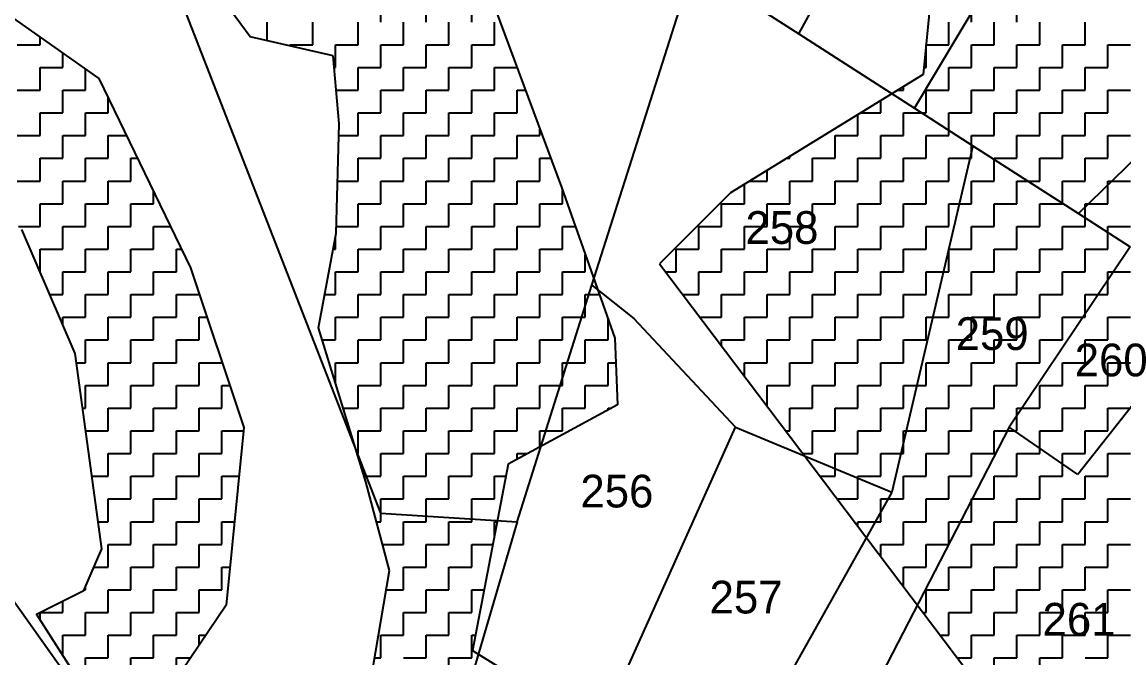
# Model space of a CAD drawing. Header units: metres. Extents: x 291362 to 296970, y 2012513 to 2016467.
# Drawn here: x 292072.6 to 292382.1, y 2014024 to 2014202.7 of the extents above; entities that cross this region are included whole.
import ezdxf
from ezdxf.enums import TextEntityAlignment as Align

# ---------------------------------------------------------------- set-up
doc = ezdxf.new("R2010")
doc.units = ezdxf.units.M
for name, color, linetype in [('POLY_HATCH', 12, 'Continuous'), ('POLY_PARCEL', 6, 'Continuous'), ('TEXT_PARCEL', 7, 'Continuous'), ('V_BOUND_LINE', 7, 'Continuous')]:
    doc.layers.add(name, color=color, linetype=linetype)
doc.styles.add('TEXT_MAP', font='')
doc.styles.get('TEXT_MAP').set_extended_font_data('Kruti Dev 050')

msp = doc.modelspace()

# ---------------------------------------------------------------- linework, layer by layer
at = {"layer": 'POLY_HATCH'}
for p, q in [((292136.59, 2014198.5), (292107.47, 2014238.41)), ((292199.1, 2014223.57), (292224.06, 2014156.22)), ((292328.17, 2014213.7), (292325.67, 2014187.93)), ((292063.31, 2014208.42), (292094.09, 2014186.8)), ((292159.98, 2014193.18), (292136.59, 2014198.5)), ((292161.64, 2014174.06), (292159.98, 2014193.18)), ((292094.09, 2014186.8), (292119.89, 2014133.59)), ((292325.67, 2014187.93), (292271.59, 2014154.67)), ((292160.81, 2014143.29), (292161.64, 2014174.06)), ((292224.06, 2014156.22), (292239.04, 2014113.81)), ((292271.59, 2014154.67), (292251.63, 2014134.71)), ((292087.44, 2014109.47), (292072.46, 2014144.4)), ((292155.82, 2014116.68), (292160.81, 2014143.29)), ((292119.89, 2014133.59), (292134.86, 2014088.69)), ((292251.63, 2014134.71), (292345.64, 2014010.36)), ((292169.13, 2014073.45), (292155.82, 2014116.68)), ((292239.04, 2014113.81), (292239.85, 2014095.06)), ((292094.93, 2014054.59), (292087.44, 2014109.47)), ((292239.85, 2014095.06), (292209.07, 2014078.43)), ((292134.86, 2014088.69), (292129.87, 2014038.8)), ((292209.07, 2014078.43), (292199.08, 2014026.05)), ((292175.79, 2014048.5), (292169.13, 2014073.45)), ((292089.93, 2014042.95), (292094.93, 2014054.59)), ((292168.3, 2014004.43), (292175.79, 2014048.5)), ((292076.62, 2014036.3), (292089.93, 2014042.95)), ((292129.87, 2014038.8), (292105.74, 2014003.04)), ((292089.93, 2014015.51), (292076.62, 2014036.3)), ((292199.08, 2014026.05), (292240.68, 2014000.27))]:
    msp.add_line(p, q, dxfattribs=at)
at = {"layer": 'POLY_HATCH', "linetype": 'Continuous'}
for p, q in [((292173.33, 2014202.65), (292173.33, 2014209.03)), ((292186.1, 2014202.65), (292186.1, 2014209.03)), ((292198.86, 2014202.65), (292198.86, 2014209.03)), ((292339.26, 2014202.65), (292339.26, 2014209.03)), ((292352.03, 2014202.65), (292352.03, 2014209.03)), ((292141.42, 2014197.4), (292141.42, 2014202.65)), ((292154.19, 2014196.27), (292154.19, 2014202.65)), ((292166.95, 2014196.27), (292166.95, 2014202.65)), ((292179.72, 2014196.27), (292179.72, 2014202.65)), ((292192.48, 2014196.27), (292192.48, 2014202.65)), ((292205.24, 2014196.27), (292205.24, 2014202.65)), ((292332.88, 2014196.27), (292332.88, 2014202.65)), ((292345.65, 2014196.27), (292345.65, 2014202.65)), ((292358.41, 2014196.27), (292358.41, 2014202.65)), ((292371.17, 2014196.27), (292371.17, 2014202.65)), ((292071.22, 2014196.27), (292077.61, 2014196.27)), ((292077.61, 2014196.27), (292077.61, 2014198.38)), ((292147.81, 2014196.27), (292154.19, 2014196.27)), ((292147.81, 2014195.95), (292147.81, 2014196.27)), ((292160.57, 2014196.27), (292166.95, 2014196.27)), ((292160.57, 2014189.89), (292160.57, 2014196.27)), ((292173.33, 2014196.27), (292179.72, 2014196.27)), ((292173.33, 2014189.89), (292173.33, 2014196.27)), ((292186.1, 2014196.27), (292192.48, 2014196.27)), ((292186.1, 2014189.89), (292186.1, 2014196.27)), ((292198.86, 2014196.27), (292205.24, 2014196.27)), ((292198.86, 2014189.89), (292198.86, 2014196.27)), ((292326.5, 2014196.27), (292332.88, 2014196.27)), ((292326.5, 2014189.89), (292326.5, 2014196.27)), ((292339.26, 2014196.27), (292345.65, 2014196.27)), ((292339.26, 2014189.89), (292339.26, 2014196.27)), ((292352.03, 2014196.27), (292358.41, 2014196.27)), ((292352.03, 2014189.89), (292352.03, 2014196.27)), ((292364.79, 2014196.27), (292371.17, 2014196.27)), ((292364.79, 2014189.89), (292364.79, 2014196.27)), ((292377.56, 2014196.27), (292383.94, 2014196.27)), ((292377.56, 2014189.89), (292377.56, 2014196.27)), ((292083.99, 2014189.89), (292083.99, 2014193.9)), ((292077.61, 2014189.89), (292083.99, 2014189.89)), ((292077.61, 2014183.51), (292077.61, 2014189.89)), ((292090.37, 2014183.51), (292090.37, 2014189.42)), ((292160.27, 2014189.89), (292160.57, 2014189.89)), ((292166.95, 2014189.89), (292173.33, 2014189.89)), ((292166.95, 2014183.51), (292166.95, 2014189.89)), ((292179.72, 2014189.89), (292186.1, 2014189.89)), ((292179.72, 2014183.51), (292179.72, 2014189.89)), ((292192.48, 2014189.89), (292198.86, 2014189.89)), ((292192.48, 2014183.51), (292192.48, 2014189.89)), ((292205.24, 2014189.89), (292211.59, 2014189.89)), ((292205.24, 2014183.51), (292205.24, 2014189.89)), ((292325.86, 2014189.89), (292326.5, 2014189.89)), ((292332.88, 2014189.89), (292339.26, 2014189.89)), ((292332.88, 2014183.51), (292332.88, 2014189.89)), ((292345.65, 2014189.89), (292352.03, 2014189.89)), ((292345.65, 2014183.51), (292345.65, 2014189.89)), ((292358.41, 2014189.89), (292364.79, 2014189.89)), ((292358.41, 2014183.51), (292358.41, 2014189.89)), ((292371.17, 2014189.89), (292377.56, 2014189.89)), ((292371.17, 2014183.51), (292371.17, 2014189.89)), ((292071.22, 2014183.51), (292077.61, 2014183.51)), ((292083.99, 2014183.51), (292090.37, 2014183.51)), ((292083.99, 2014177.12), (292083.99, 2014183.51)), ((292160.82, 2014183.51), (292166.95, 2014183.51)), ((292173.33, 2014183.51), (292179.72, 2014183.51)), ((292173.33, 2014177.12), (292173.33, 2014183.51)), ((292186.1, 2014183.51), (292192.48, 2014183.51)), ((292186.1, 2014177.12), (292186.1, 2014183.51)), ((292198.86, 2014183.51), (292205.24, 2014183.51)), ((292198.86, 2014177.12), (292198.86, 2014183.51)), ((292211.63, 2014183.51), (292213.95, 2014183.51)), ((292211.63, 2014177.12), (292211.63, 2014183.51)), ((292318.49, 2014183.51), (292320.12, 2014183.51)), ((292320.12, 2014183.51), (292320.12, 2014184.51)), ((292326.5, 2014183.51), (292332.88, 2014183.51)), ((292326.5, 2014177.12), (292326.5, 2014183.51)), ((292339.26, 2014183.51), (292345.65, 2014183.51)), ((292339.26, 2014177.12), (292339.26, 2014183.51)), ((292352.03, 2014183.51), (292358.41, 2014183.51)), ((292352.03, 2014177.12), (292352.03, 2014183.51)), ((292364.79, 2014183.51), (292371.17, 2014183.51)), ((292364.79, 2014177.12), (292364.79, 2014183.51)), ((292377.56, 2014183.51), (292383.94, 2014183.51)), ((292377.56, 2014177.12), (292377.56, 2014183.51)), ((292096.75, 2014177.12), (292096.75, 2014181.32)), ((292313.74, 2014177.12), (292313.74, 2014180.59)), ((292077.61, 2014177.12), (292083.99, 2014177.12)), ((292077.61, 2014170.74), (292077.61, 2014177.12)), ((292090.37, 2014177.12), (292096.75, 2014177.12)), ((292090.37, 2014170.74), (292090.37, 2014177.12)), ((292166.95, 2014177.12), (292173.33, 2014177.12)), ((292166.95, 2014170.74), (292166.95, 2014177.12)), ((292179.72, 2014177.12), (292186.1, 2014177.12)), ((292179.72, 2014170.74), (292179.72, 2014177.12)), ((292192.48, 2014177.12), (292198.86, 2014177.12)), ((292192.48, 2014170.74), (292192.48, 2014177.12)), ((292205.24, 2014177.12), (292211.63, 2014177.12)), ((292205.24, 2014170.74), (292205.24, 2014177.12)), ((292308.11, 2014177.12), (292313.74, 2014177.12)), ((292320.12, 2014177.12), (292326.5, 2014177.12)), ((292320.12, 2014170.74), (292320.12, 2014177.12)), ((292332.88, 2014177.12), (292339.26, 2014177.12)), ((292332.88, 2014170.74), (292332.88, 2014177.12)), ((292345.65, 2014177.12), (292352.03, 2014177.12)), ((292345.65, 2014170.74), (292345.65, 2014177.12)), ((292358.41, 2014177.12), (292364.79, 2014177.12)), ((292358.41, 2014170.74), (292358.41, 2014177.12)), ((292371.17, 2014177.12), (292377.56, 2014177.12)), ((292371.17, 2014170.74), (292371.17, 2014177.12)), ((292307.35, 2014170.74), (292307.35, 2014176.66)), ((292071.22, 2014170.74), (292077.61, 2014170.74)), ((292083.99, 2014170.74), (292090.37, 2014170.74)), ((292083.99, 2014164.36), (292083.99, 2014170.74)), ((292096.75, 2014170.74), (292101.88, 2014170.74)), ((292096.75, 2014164.36), (292096.75, 2014170.74)), ((292161.55, 2014170.74), (292166.95, 2014170.74)), ((292173.33, 2014170.74), (292179.72, 2014170.74)), ((292173.33, 2014164.36), (292173.33, 2014170.74)), ((292186.1, 2014170.74), (292192.48, 2014170.74)), ((292186.1, 2014164.36), (292186.1, 2014170.74)), ((292198.86, 2014170.74), (292205.24, 2014170.74)), ((292198.86, 2014164.36), (292198.86, 2014170.74)), ((292211.63, 2014170.74), (292218.01, 2014170.74)), ((292211.63, 2014164.36), (292211.63, 2014170.74)), ((292218.01, 2014170.74), (292218.01, 2014172.56)), ((292300.97, 2014170.74), (292307.35, 2014170.74)), ((292300.97, 2014164.36), (292300.97, 2014170.74)), ((292313.74, 2014170.74), (292320.12, 2014170.74)), ((292313.74, 2014164.36), (292313.74, 2014170.74)), ((292326.5, 2014170.74), (292332.88, 2014170.74)), ((292326.5, 2014164.36), (292326.5, 2014170.74)), ((292339.26, 2014170.74), (292345.65, 2014170.74)), ((292339.26, 2014164.36), (292339.26, 2014170.74)), ((292352.03, 2014170.74), (292358.41, 2014170.74)), ((292352.03, 2014164.36), (292352.03, 2014170.74)), ((292364.79, 2014170.74), (292371.17, 2014170.74)), ((292364.79, 2014164.36), (292364.79, 2014170.74)), ((292377.56, 2014170.74), (292383.94, 2014170.74)), ((292377.56, 2014164.36), (292377.56, 2014170.74)), ((292288.21, 2014164.36), (292288.21, 2014164.89)), ((292077.61, 2014164.36), (292083.99, 2014164.36)), ((292077.61, 2014157.98), (292077.61, 2014164.36)), ((292090.37, 2014164.36), (292096.75, 2014164.36)), ((292090.37, 2014157.98), (292090.37, 2014164.36)), ((292103.13, 2014164.36), (292104.97, 2014164.36)), ((292103.13, 2014157.98), (292103.13, 2014164.36)), ((292166.95, 2014164.36), (292173.33, 2014164.36)), ((292166.95, 2014157.98), (292166.95, 2014164.36)), ((292179.72, 2014164.36), (292186.1, 2014164.36)), ((292179.72, 2014157.98), (292179.72, 2014164.36)), ((292192.48, 2014164.36), (292198.86, 2014164.36)), ((292192.48, 2014157.98), (292192.48, 2014164.36)), ((292205.24, 2014164.36), (292211.63, 2014164.36)), ((292205.24, 2014157.98), (292205.24, 2014164.36)), ((292218.01, 2014164.36), (292221.05, 2014164.36)), ((292218.01, 2014157.98), (292218.01, 2014164.36)), ((292287.36, 2014164.36), (292288.21, 2014164.36)), ((292294.59, 2014164.36), (292300.97, 2014164.36)), ((292294.59, 2014157.98), (292294.59, 2014164.36)), ((292307.35, 2014164.36), (292313.74, 2014164.36)), ((292307.35, 2014157.98), (292307.35, 2014164.36)), ((292320.12, 2014164.36), (292326.5, 2014164.36)), ((292320.12, 2014157.98), (292320.12, 2014164.36)), ((292332.88, 2014164.36), (292339.26, 2014164.36)), ((292332.88, 2014157.98), (292332.88, 2014164.36)), ((292345.65, 2014164.36), (292352.03, 2014164.36)), ((292345.65, 2014157.98), (292345.65, 2014164.36)), ((292358.41, 2014164.36), (292364.79, 2014164.36)), ((292358.41, 2014157.98), (292358.41, 2014164.36)), ((292371.17, 2014164.36), (292377.56, 2014164.36)), ((292371.17, 2014157.98), (292371.17, 2014164.36)), ((292281.83, 2014157.98), (292281.83, 2014160.96)), ((292071.22, 2014157.98), (292077.61, 2014157.98)), ((292083.99, 2014157.98), (292090.37, 2014157.98)), ((292083.99, 2014151.6), (292083.99, 2014157.98)), ((292096.75, 2014157.98), (292103.13, 2014157.98)), ((292096.75, 2014151.6), (292096.75, 2014157.98)), ((292161.21, 2014157.98), (292166.95, 2014157.98)), ((292173.33, 2014157.98), (292179.72, 2014157.98)), ((292173.33, 2014151.6), (292173.33, 2014157.98)), ((292186.1, 2014157.98), (292192.48, 2014157.98)), ((292186.1, 2014151.6), (292186.1, 2014157.98)), ((292198.86, 2014157.98), (292205.24, 2014157.98)), ((292198.86, 2014151.6), (292198.86, 2014157.98)), ((292211.63, 2014157.98), (292218.01, 2014157.98)), ((292211.63, 2014151.6), (292211.63, 2014157.98)), ((292224.39, 2014151.6), (292224.39, 2014155.3)), ((292275.45, 2014151.6), (292275.45, 2014157.04)), ((292276.98, 2014157.98), (292281.83, 2014157.98)), ((292288.21, 2014157.98), (292294.59, 2014157.98)), ((292288.21, 2014151.6), (292288.21, 2014157.98)), ((292300.97, 2014157.98), (292307.35, 2014157.98)), ((292300.97, 2014151.6), (292300.97, 2014157.98)), ((292313.74, 2014157.98), (292320.12, 2014157.98)), ((292313.74, 2014151.6), (292313.74, 2014157.98)), ((292326.5, 2014157.98), (292332.88, 2014157.98)), ((292326.5, 2014151.6), (292326.5, 2014157.98)), ((292339.26, 2014157.98), (292345.65, 2014157.98)), ((292339.26, 2014151.6), (292339.26, 2014157.98)), ((292352.03, 2014157.98), (292358.41, 2014157.98)), ((292352.03, 2014151.6), (292352.03, 2014157.98)), ((292364.79, 2014157.98), (292371.17, 2014157.98)), ((292364.79, 2014151.6), (292364.79, 2014157.98)), ((292377.56, 2014157.98), (292383.94, 2014157.98)), ((292377.56, 2014151.6), (292377.56, 2014157.98)), ((292109.52, 2014151.6), (292109.52, 2014154.99)), ((292077.61, 2014151.6), (292083.99, 2014151.6)), ((292077.61, 2014145.21), (292077.61, 2014151.6)), ((292090.37, 2014151.6), (292096.75, 2014151.6)), ((292090.37, 2014145.21), (292090.37, 2014151.6)), ((292103.13, 2014151.6), (292109.52, 2014151.6)), ((292103.13, 2014145.21), (292103.13, 2014151.6)), ((292166.95, 2014151.6), (292173.33, 2014151.6)), ((292166.95, 2014145.21), (292166.95, 2014151.6)), ((292179.72, 2014151.6), (292186.1, 2014151.6)), ((292179.72, 2014145.21), (292179.72, 2014151.6)), ((292192.48, 2014151.6), (292198.86, 2014151.6)), ((292192.48, 2014145.21), (292192.48, 2014151.6)), ((292205.24, 2014151.6), (292211.63, 2014151.6)), ((292205.24, 2014145.21), (292205.24, 2014151.6)), ((292218.01, 2014151.6), (292224.39, 2014151.6)), ((292218.01, 2014145.21), (292218.01, 2014151.6)), ((292269.06, 2014151.6), (292275.45, 2014151.6)), ((292269.06, 2014145.21), (292269.06, 2014151.6)), ((292281.83, 2014151.6), (292288.21, 2014151.6)), ((292281.83, 2014145.21), (292281.83, 2014151.6)), ((292294.59, 2014151.6), (292300.97, 2014151.6)), ((292294.59, 2014145.21), (292294.59, 2014151.6)), ((292307.35, 2014151.6), (292313.74, 2014151.6)), ((292307.35, 2014145.21), (292307.35, 2014151.6)), ((292320.12, 2014151.6), (292326.5, 2014151.6)), ((292320.12, 2014145.21), (292320.12, 2014151.6)), ((292332.88, 2014151.6), (292339.26, 2014151.6)), ((292332.88, 2014145.21), (292332.88, 2014151.6)), ((292345.65, 2014151.6), (292352.03, 2014151.6)), ((292345.65, 2014145.21), (292345.65, 2014151.6)), ((292358.41, 2014151.6), (292364.79, 2014151.6)), ((292358.41, 2014145.21), (292358.41, 2014151.6)), ((292371.17, 2014151.6), (292377.56, 2014151.6)), ((292371.17, 2014145.21), (292371.17, 2014151.6)), ((292071.57, 2014145.21), (292077.61, 2014145.21)), ((292083.99, 2014145.21), (292090.37, 2014145.21)), ((292083.99, 2014138.83), (292083.99, 2014145.21)), ((292096.75, 2014145.21), (292103.13, 2014145.21)), ((292096.75, 2014138.83), (292096.75, 2014145.21)), ((292109.52, 2014145.21), (292114.25, 2014145.21)), ((292109.52, 2014138.83), (292109.52, 2014145.21)), ((292160.86, 2014145.21), (292166.95, 2014145.21)), ((292173.33, 2014145.21), (292179.72, 2014145.21)), ((292173.33, 2014138.83), (292173.33, 2014145.21)), ((292186.1, 2014145.21), (292192.48, 2014145.21)), ((292186.1, 2014138.83), (292186.1, 2014145.21)), ((292198.86, 2014145.21), (292205.24, 2014145.21)), ((292198.86, 2014138.83), (292198.86, 2014145.21)), ((292211.63, 2014145.21), (292218.01, 2014145.21)), ((292211.63, 2014138.83), (292211.63, 2014145.21)), ((292224.39, 2014145.21), (292227.95, 2014145.21)), ((292224.39, 2014138.83), (292224.39, 2014145.21)), ((292262.68, 2014145.21), (292269.06, 2014145.21)), ((292262.68, 2014138.83), (292262.68, 2014145.21)), ((292275.45, 2014145.21), (292281.83, 2014145.21)), ((292275.45, 2014138.83), (292275.45, 2014145.21)), ((292288.21, 2014145.21), (292294.59, 2014145.21)), ((292288.21, 2014138.83), (292288.21, 2014145.21)), ((292300.97, 2014145.21), (292307.35, 2014145.21)), ((292300.97, 2014138.83), (292300.97, 2014145.21)), ((292313.74, 2014145.21), (292320.12, 2014145.21)), ((292313.74, 2014138.83), (292313.74, 2014145.21)), ((292326.5, 2014145.21), (292332.88, 2014145.21)), ((292326.5, 2014138.83), (292326.5, 2014145.21)), ((292339.26, 2014145.21), (292345.65, 2014145.21)), ((292339.26, 2014138.83), (292339.26, 2014145.21)), ((292352.03, 2014145.21), (292358.41, 2014145.21)), ((292352.03, 2014138.83), (292352.03, 2014145.21)), ((292364.79, 2014145.21), (292371.17, 2014145.21)), ((292364.79, 2014138.83), (292364.79, 2014145.21)), ((292377.56, 2014145.21), (292383.94, 2014145.21)), ((292377.56, 2014138.83), (292377.56, 2014145.21)), ((292160.57, 2014138.83), (292160.57, 2014142.01)), ((292077.61, 2014138.83), (292083.99, 2014138.83)), ((292077.61, 2014132.45), (292077.61, 2014138.83)), ((292090.37, 2014138.83), (292096.75, 2014138.83)), ((292090.37, 2014132.45), (292090.37, 2014138.83)), ((292103.13, 2014138.83), (292109.52, 2014138.83)), ((292103.13, 2014132.45), (292103.13, 2014138.83)), ((292115.9, 2014138.83), (292117.34, 2014138.83)), ((292115.9, 2014132.45), (292115.9, 2014138.83)), ((292159.97, 2014138.83), (292160.57, 2014138.83)), ((292166.95, 2014138.83), (292173.33, 2014138.83)), ((292166.95, 2014132.45), (292166.95, 2014138.83)), ((292179.72, 2014138.83), (292186.1, 2014138.83)), ((292179.72, 2014132.45), (292179.72, 2014138.83)), ((292192.48, 2014138.83), (292198.86, 2014138.83)), ((292192.48, 2014132.45), (292192.48, 2014138.83)), ((292205.24, 2014138.83), (292211.63, 2014138.83)), ((292205.24, 2014132.45), (292205.24, 2014138.83)), ((292218.01, 2014138.83), (292224.39, 2014138.83)), ((292218.01, 2014132.45), (292218.01, 2014138.83)), ((292230.77, 2014132.45), (292230.77, 2014137.23)), ((292256.3, 2014138.83), (292262.68, 2014138.83)), ((292256.3, 2014132.45), (292256.3, 2014138.83)), ((292269.06, 2014138.83), (292275.45, 2014138.83)), ((292269.06, 2014132.45), (292269.06, 2014138.83)), ((292281.83, 2014138.83), (292288.21, 2014138.83)), ((292281.83, 2014132.45), (292281.83, 2014138.83)), ((292294.59, 2014138.83), (292300.97, 2014138.83)), ((292294.59, 2014132.45), (292294.59, 2014138.83)), ((292307.35, 2014138.83), (292313.74, 2014138.83)), ((292307.35, 2014132.45), (292307.35, 2014138.83)), ((292320.12, 2014138.83), (292326.5, 2014138.83)), ((292320.12, 2014132.45), (292320.12, 2014138.83)), ((292332.88, 2014138.83), (292339.26, 2014138.83)), ((292332.88, 2014132.45), (292332.88, 2014138.83)), ((292345.65, 2014138.83), (292352.03, 2014138.83)), ((292345.65, 2014132.45), (292345.65, 2014138.83)), ((292358.41, 2014138.83), (292364.79, 2014138.83)), ((292358.41, 2014132.45), (292358.41, 2014138.83)), ((292371.17, 2014138.83), (292377.56, 2014138.83)), ((292371.17, 2014132.45), (292371.17, 2014138.83)), ((292077.59, 2014132.45), (292077.61, 2014132.45)), ((292083.99, 2014132.45), (292090.37, 2014132.45)), ((292083.99, 2014126.07), (292083.99, 2014132.45)), ((292096.75, 2014132.45), (292103.13, 2014132.45)), ((292096.75, 2014126.07), (292096.75, 2014132.45)), ((292109.52, 2014132.45), (292115.9, 2014132.45)), ((292109.52, 2014126.07), (292109.52, 2014132.45)), ((292160.57, 2014132.45), (292166.95, 2014132.45)), ((292160.57, 2014126.07), (292160.57, 2014132.45)), ((292173.33, 2014132.45), (292179.72, 2014132.45)), ((292173.33, 2014126.07), (292173.33, 2014132.45)), ((292186.1, 2014132.45), (292192.48, 2014132.45)), ((292186.1, 2014126.07), (292186.1, 2014132.45)), ((292198.86, 2014132.45), (292205.24, 2014132.45)), ((292198.86, 2014126.07), (292198.86, 2014132.45)), ((292211.63, 2014132.45), (292218.01, 2014132.45)), ((292211.63, 2014126.07), (292211.63, 2014132.45)), ((292224.39, 2014132.45), (292230.77, 2014132.45)), ((292224.39, 2014126.07), (292224.39, 2014132.45)), ((292253.33, 2014132.45), (292256.3, 2014132.45)), ((292262.68, 2014132.45), (292269.06, 2014132.45)), ((292262.68, 2014126.07), (292262.68, 2014132.45)), ((292275.45, 2014132.45), (292281.83, 2014132.45)), ((292275.45, 2014126.07), (292275.45, 2014132.45)), ((292288.21, 2014132.45), (292294.59, 2014132.45)), ((292288.21, 2014126.07), (292288.21, 2014132.45)), ((292300.97, 2014132.45), (292307.35, 2014132.45)), ((292300.97, 2014126.07), (292300.97, 2014132.45)), ((292313.74, 2014132.45), (292320.12, 2014132.45)), ((292313.74, 2014126.07), (292313.74, 2014132.45)), ((292326.5, 2014132.45), (292332.88, 2014132.45)), ((292326.5, 2014126.07), (292326.5, 2014132.45)), ((292339.26, 2014132.45), (292345.65, 2014132.45)), ((292339.26, 2014126.07), (292339.26, 2014132.45)), ((292352.03, 2014132.45), (292358.41, 2014132.45)), ((292352.03, 2014126.07), (292352.03, 2014132.45)), ((292364.79, 2014132.45), (292371.17, 2014132.45)), ((292364.79, 2014126.07), (292364.79, 2014132.45)), ((292377.56, 2014132.45), (292383.94, 2014132.45)), ((292377.56, 2014126.07), (292377.56, 2014132.45)), ((292080.32, 2014126.07), (292083.99, 2014126.07)), ((292090.37, 2014126.07), (292096.75, 2014126.07)), ((292090.37, 2014119.69), (292090.37, 2014126.07)), ((292103.13, 2014126.07), (292109.52, 2014126.07)), ((292103.13, 2014119.69), (292103.13, 2014126.07)), ((292115.9, 2014126.07), (292122.28, 2014126.07)), ((292115.9, 2014119.69), (292115.9, 2014126.07)), ((292122.28, 2014126.07), (292122.28, 2014126.41)), ((292157.58, 2014126.07), (292160.57, 2014126.07)), ((292166.95, 2014126.07), (292173.33, 2014126.07)), ((292166.95, 2014119.69), (292166.95, 2014126.07)), ((292179.72, 2014126.07), (292186.1, 2014126.07)), ((292179.72, 2014119.69), (292179.72, 2014126.07)), ((292192.48, 2014126.07), (292198.86, 2014126.07)), ((292192.48, 2014119.69), (292192.48, 2014126.07)), ((292205.24, 2014126.07), (292211.63, 2014126.07)), ((292205.24, 2014119.69), (292205.24, 2014126.07)), ((292218.01, 2014126.07), (292224.39, 2014126.07)), ((292218.01, 2014119.69), (292218.01, 2014126.07)), ((292230.77, 2014126.07), (292234.71, 2014126.07)), ((292230.77, 2014119.69), (292230.77, 2014126.07)), ((292258.16, 2014126.07), (292262.68, 2014126.07)), ((292269.06, 2014126.07), (292275.45, 2014126.07)), ((292269.06, 2014119.69), (292269.06, 2014126.07)), ((292281.83, 2014126.07), (292288.21, 2014126.07)), ((292281.83, 2014119.69), (292281.83, 2014126.07)), ((292294.59, 2014126.07), (292300.97, 2014126.07)), ((292294.59, 2014119.69), (292294.59, 2014126.07)), ((292307.35, 2014126.07), (292313.74, 2014126.07)), ((292307.35, 2014119.69), (292307.35, 2014126.07)), ((292320.12, 2014126.07), (292326.5, 2014126.07)), ((292320.12, 2014119.69), (292320.12, 2014126.07)), ((292332.88, 2014126.07), (292339.26, 2014126.07)), ((292332.88, 2014119.69), (292332.88, 2014126.07)), ((292345.65, 2014126.07), (292352.03, 2014126.07)), ((292345.65, 2014119.69), (292345.65, 2014126.07)), ((292358.41, 2014126.07), (292364.79, 2014126.07)), ((292358.41, 2014119.69), (292358.41, 2014126.07)), ((292371.17, 2014126.07), (292377.56, 2014126.07)), ((292371.17, 2014119.69), (292371.17, 2014126.07)), ((292083.99, 2014119.69), (292090.37, 2014119.69)), ((292083.99, 2014117.52), (292083.99, 2014119.69)), ((292096.75, 2014119.69), (292103.13, 2014119.69)), ((292096.75, 2014113.31), (292096.75, 2014119.69)), ((292109.52, 2014119.69), (292115.9, 2014119.69)), ((292109.52, 2014113.31), (292109.52, 2014119.69)), ((292122.28, 2014119.69), (292124.52, 2014119.69)), ((292122.28, 2014113.31), (292122.28, 2014119.69)), ((292160.57, 2014119.69), (292166.95, 2014119.69)), ((292160.57, 2014113.31), (292160.57, 2014119.69)), ((292173.33, 2014119.69), (292179.72, 2014119.69)), ((292173.33, 2014113.31), (292173.33, 2014119.69)), ((292186.1, 2014119.69), (292192.48, 2014119.69)), ((292186.1, 2014113.31), (292186.1, 2014119.69)), ((292198.86, 2014119.69), (292205.24, 2014119.69)), ((292198.86, 2014113.31), (292198.86, 2014119.69)), ((292211.63, 2014119.69), (292218.01, 2014119.69)), ((292211.63, 2014113.31), (292211.63, 2014119.69)), ((292224.39, 2014119.69), (292230.77, 2014119.69)), ((292224.39, 2014113.31), (292224.39, 2014119.69)), ((292237.15, 2014113.31), (292237.15, 2014119.16)), ((292262.98, 2014119.69), (292269.06, 2014119.69)), ((292275.45, 2014119.69), (292281.83, 2014119.69)), ((292275.45, 2014113.31), (292275.45, 2014119.69)), ((292288.21, 2014119.69), (292294.59, 2014119.69)), ((292288.21, 2014113.31), (292288.21, 2014119.69)), ((292300.97, 2014119.69), (292307.35, 2014119.69)), ((292300.97, 2014113.31), (292300.97, 2014119.69)), ((292313.74, 2014119.69), (292320.12, 2014119.69)), ((292313.74, 2014113.31), (292313.74, 2014119.69)), ((292326.5, 2014119.69), (292332.88, 2014119.69)), ((292326.5, 2014113.31), (292326.5, 2014119.69)), ((292339.26, 2014119.69), (292345.65, 2014119.69)), ((292339.26, 2014113.31), (292339.26, 2014119.69)), ((292352.03, 2014119.69), (292358.41, 2014119.69)), ((292352.03, 2014113.31), (292352.03, 2014119.69)), ((292364.79, 2014119.69), (292371.17, 2014119.69)), ((292364.79, 2014113.58), (292364.79, 2014119.69)), ((292377.56, 2014119.69), (292383.94, 2014119.69)), ((292377.56, 2014113.31), (292377.56, 2014119.69)), ((292090.37, 2014113.31), (292096.75, 2014113.31)), ((292090.37, 2014106.92), (292090.37, 2014113.31)), ((292103.13, 2014113.31), (292109.52, 2014113.31)), ((292103.13, 2014106.92), (292103.13, 2014113.31)), ((292115.9, 2014113.31), (292122.28, 2014113.31)), ((292115.9, 2014106.92), (292115.9, 2014113.31)), ((292156.86, 2014113.31), (292160.57, 2014113.31)), ((292166.95, 2014113.31), (292173.33, 2014113.31)), ((292166.95, 2014106.92), (292166.95, 2014113.31)), ((292179.72, 2014113.31), (292186.1, 2014113.31)), ((292179.72, 2014106.92), (292179.72, 2014113.31)), ((292192.48, 2014113.31), (292198.86, 2014113.31)), ((292192.48, 2014106.92), (292192.48, 2014113.31)), ((292205.24, 2014113.31), (292211.63, 2014113.31)), ((292205.24, 2014106.92), (292205.24, 2014113.31)), ((292218.01, 2014113.31), (292224.39, 2014113.31)), ((292218.01, 2014106.92), (292218.01, 2014113.31)), ((292230.77, 2014113.31), (292237.15, 2014113.31)), ((292230.77, 2014106.92), (292230.77, 2014113.31)), ((292269.06, 2014113.31), (292275.45, 2014113.31)), ((292269.06, 2014111.64), (292269.06, 2014113.31)), ((292281.83, 2014113.31), (292288.21, 2014113.31)), ((292281.83, 2014106.92), (292281.83, 2014113.31)), ((292294.59, 2014113.31), (292300.97, 2014113.31)), ((292294.59, 2014106.92), (292294.59, 2014113.31)), ((292307.35, 2014113.31), (292313.74, 2014113.31)), ((292307.35, 2014106.92), (292307.35, 2014113.31)), ((292320.12, 2014113.31), (292326.5, 2014113.31)), ((292320.12, 2014106.92), (292320.12, 2014113.31)), ((292332.88, 2014113.31), (292339.26, 2014113.31)), ((292332.88, 2014106.92), (292332.88, 2014113.31)), ((292345.65, 2014113.31), (292352.03, 2014113.31)), ((292345.65, 2014106.92), (292345.65, 2014113.31)), ((292358.41, 2014113.31), (292364.36, 2014113.31)), ((292358.41, 2014109.54), (292358.41, 2014113.31)), ((292364.36, 2014113.31), (292364.79, 2014113.31)), ((292364.79, 2014113.31), (292364.79, 2014113.58)), ((292371.17, 2014113.31), (292377.56, 2014113.31)), ((292371.17, 2014106.92), (292371.17, 2014113.31)), ((292358.41, 2014106.92), (292358.41, 2014109.54)), ((292087.79, 2014106.92), (292090.37, 2014106.92)), ((292096.75, 2014106.92), (292103.13, 2014106.92)), ((292096.75, 2014100.54), (292096.75, 2014106.92)), ((292109.52, 2014106.92), (292115.9, 2014106.92)), ((292109.52, 2014100.54), (292109.52, 2014106.92)), ((292122.28, 2014106.92), (292128.66, 2014106.92)), ((292122.28, 2014100.54), (292122.28, 2014106.92)), ((292128.66, 2014106.92), (292128.66, 2014107.28)), ((292160.57, 2014106.92), (292166.95, 2014106.92)), ((292160.57, 2014101.25), (292160.57, 2014106.92)), ((292173.33, 2014106.92), (292179.72, 2014106.92)), ((292173.33, 2014100.54), (292173.33, 2014106.92)), ((292186.1, 2014106.92), (292192.48, 2014106.92)), ((292186.1, 2014100.54), (292186.1, 2014106.92)), ((292198.86, 2014106.92), (292205.24, 2014106.92)), ((292198.86, 2014100.54), (292198.86, 2014106.92)), ((292211.63, 2014106.92), (292218.01, 2014106.92)), ((292211.63, 2014100.54), (292211.63, 2014106.92)), ((292224.39, 2014106.92), (292230.77, 2014106.92)), ((292224.39, 2014100.54), (292224.39, 2014106.92)), ((292237.15, 2014106.92), (292239.34, 2014106.92)), ((292237.15, 2014100.54), (292237.15, 2014106.92)), ((292275.45, 2014106.92), (292281.83, 2014106.92)), ((292275.45, 2014103.2), (292275.45, 2014106.92)), ((292288.21, 2014106.92), (292294.59, 2014106.92)), ((292288.21, 2014100.54), (292288.21, 2014106.92)), ((292300.97, 2014106.92), (292307.35, 2014106.92)), ((292300.97, 2014100.54), (292300.97, 2014106.92)), ((292313.74, 2014106.92), (292320.12, 2014106.92)), ((292313.74, 2014100.54), (292313.74, 2014106.92)), ((292326.5, 2014106.92), (292332.88, 2014106.92)), ((292326.5, 2014100.54), (292326.5, 2014106.92)), ((292339.26, 2014106.92), (292345.65, 2014106.92)), ((292339.26, 2014100.54), (292339.26, 2014106.92)), ((292352.03, 2014106.92), (292354.27, 2014106.92)), ((292352.03, 2014105.5), (292352.03, 2014106.92)), ((292354.27, 2014106.92), (292358.41, 2014106.92)), ((292364.79, 2014106.92), (292371.17, 2014106.92)), ((292364.79, 2014100.54), (292364.79, 2014106.92)), ((292377.56, 2014106.92), (292383.94, 2014106.92)), ((292377.56, 2014100.54), (292377.56, 2014106.92)), ((292352.03, 2014100.54), (292352.03, 2014105.5)), ((292090.37, 2014100.54), (292096.75, 2014100.54)), ((292090.37, 2014094.16), (292090.37, 2014100.54)), ((292103.13, 2014100.54), (292109.52, 2014100.54)), ((292103.13, 2014094.16), (292103.13, 2014100.54)), ((292115.9, 2014100.54), (292122.28, 2014100.54)), ((292115.9, 2014094.16), (292115.9, 2014100.54)), ((292128.66, 2014100.54), (292130.91, 2014100.54)), ((292128.66, 2014094.16), (292128.66, 2014100.54)), ((292166.95, 2014100.54), (292173.33, 2014100.54)), ((292166.95, 2014094.16), (292166.95, 2014100.54)), ((292179.72, 2014100.54), (292186.1, 2014100.54)), ((292179.72, 2014094.16), (292179.72, 2014100.54)), ((292192.48, 2014100.54), (292198.86, 2014100.54)), ((292192.48, 2014094.16), (292192.48, 2014100.54)), ((292205.24, 2014100.54), (292211.63, 2014100.54)), ((292205.24, 2014094.16), (292205.24, 2014100.54)), ((292218.01, 2014100.54), (292224.39, 2014100.54)), ((292218.01, 2014094.16), (292218.01, 2014100.54)), ((292230.77, 2014100.54), (292237.15, 2014100.54)), ((292230.77, 2014094.16), (292230.77, 2014100.54)), ((292281.83, 2014100.54), (292288.21, 2014100.54)), ((292281.83, 2014094.76), (292281.83, 2014100.54)), ((292294.59, 2014100.54), (292300.97, 2014100.54)), ((292294.59, 2014094.16), (292294.59, 2014100.54)), ((292307.35, 2014100.54), (292313.74, 2014100.54)), ((292307.35, 2014094.16), (292307.35, 2014100.54)), ((292320.12, 2014100.54), (292326.5, 2014100.54)), ((292320.12, 2014094.16), (292320.12, 2014100.54)), ((292332.88, 2014100.54), (292339.26, 2014100.54)), ((292332.88, 2014094.16), (292332.88, 2014100.54)), ((292345.65, 2014100.54), (292352.03, 2014100.54)), ((292345.65, 2014094.16), (292345.65, 2014100.54)), ((292358.41, 2014100.54), (292364.79, 2014100.54)), ((292358.41, 2014094.16), (292358.41, 2014100.54)), ((292371.17, 2014100.54), (292377.56, 2014100.54)), ((292371.17, 2014094.16), (292371.17, 2014100.54)), ((292089.53, 2014094.16), (292090.37, 2014094.16)), ((292096.75, 2014094.16), (292103.13, 2014094.16)), ((292096.75, 2014087.78), (292096.75, 2014094.16)), ((292109.52, 2014094.16), (292115.9, 2014094.16)), ((292109.52, 2014087.78), (292109.52, 2014094.16)), ((292122.28, 2014094.16), (292128.66, 2014094.16)), ((292122.28, 2014087.78), (292122.28, 2014094.16)), ((292162.75, 2014094.16), (292166.95, 2014094.16)), ((292173.33, 2014094.16), (292179.72, 2014094.16)), ((292173.33, 2014087.78), (292173.33, 2014094.16)), ((292186.1, 2014094.16), (292192.48, 2014094.16)), ((292186.1, 2014087.78), (292186.1, 2014094.16)), ((292198.86, 2014094.16), (292205.24, 2014094.16)), ((292198.86, 2014087.78), (292198.86, 2014094.16)), ((292211.63, 2014094.16), (292218.01, 2014094.16)), ((292211.63, 2014087.78), (292211.63, 2014094.16)), ((292224.39, 2014094.16), (292230.77, 2014094.16)), ((292224.39, 2014087.78), (292224.39, 2014094.16)), ((292237.15, 2014094.16), (292238.17, 2014094.16)), ((292237.15, 2014093.61), (292237.15, 2014094.16)), ((292288.21, 2014094.16), (292294.59, 2014094.16)), ((292288.21, 2014087.78), (292288.21, 2014094.16)), ((292300.97, 2014094.16), (292307.35, 2014094.16)), ((292300.97, 2014087.78), (292300.97, 2014094.16)), ((292313.74, 2014094.16), (292320.12, 2014094.16)), ((292313.74, 2014087.78), (292313.74, 2014094.16)), ((292326.5, 2014094.16), (292332.88, 2014094.16)), ((292326.5, 2014089.35), (292326.5, 2014094.16)), ((292339.26, 2014094.16), (292345.65, 2014094.16)), ((292339.26, 2014087.78), (292339.26, 2014094.16)), ((292352.03, 2014094.16), (292358.41, 2014094.16)), ((292352.03, 2014087.78), (292352.03, 2014094.16)), ((292364.79, 2014094.16), (292371.17, 2014094.16)), ((292364.79, 2014087.78), (292364.79, 2014094.16)), ((292377.56, 2014094.16), (292383.94, 2014094.16)), ((292377.56, 2014087.78), (292377.56, 2014094.16)), ((292090.4, 2014087.78), (292096.75, 2014087.78)), ((292103.13, 2014087.78), (292109.52, 2014087.78)), ((292103.13, 2014081.4), (292103.13, 2014087.78)), ((292115.9, 2014087.78), (292122.28, 2014087.78)), ((292115.9, 2014081.4), (292115.9, 2014087.78)), ((292128.66, 2014087.78), (292134.77, 2014087.78)), ((292128.66, 2014081.4), (292128.66, 2014087.78)), ((292166.95, 2014087.78), (292173.33, 2014087.78)), ((292166.95, 2014081.4), (292166.95, 2014087.78)), ((292179.72, 2014087.78), (292186.1, 2014087.78)), ((292179.72, 2014081.4), (292179.72, 2014087.78)), ((292192.48, 2014087.78), (292198.86, 2014087.78)), ((292192.48, 2014081.4), (292192.48, 2014087.78)), ((292205.24, 2014087.78), (292211.63, 2014087.78)), ((292205.24, 2014081.4), (292205.24, 2014087.78)), ((292218.01, 2014087.78), (292224.39, 2014087.78)), ((292218.01, 2014083.26), (292218.01, 2014087.78)), ((292287.11, 2014087.78), (292288.21, 2014087.78)), ((292294.59, 2014087.78), (292300.97, 2014087.78)), ((292294.59, 2014081.4), (292294.59, 2014087.78)), ((292307.35, 2014087.78), (292313.74, 2014087.78)), ((292307.35, 2014081.4), (292307.35, 2014087.78)), ((292320.12, 2014087.78), (292324.02, 2014087.78)), ((292320.12, 2014085.31), (292320.12, 2014087.78)), ((292324.02, 2014087.78), (292326.5, 2014087.78)), ((292326.5, 2014087.78), (292326.5, 2014089.35)), ((292332.88, 2014087.78), (292339.26, 2014087.78)), ((292332.88, 2014081.4), (292332.88, 2014087.78)), ((292345.65, 2014087.78), (292352.03, 2014087.78)), ((292345.65, 2014081.4), (292345.65, 2014087.78)), ((292358.41, 2014087.78), (292364.79, 2014087.78)), ((292358.41, 2014081.4), (292358.41, 2014087.78)), ((292371.17, 2014087.78), (292377.56, 2014087.78)), ((292371.17, 2014081.4), (292371.17, 2014087.78)), ((292320.12, 2014081.4), (292320.12, 2014085.31)), ((292096.75, 2014081.4), (292103.13, 2014081.4)), ((292096.75, 2014075.01), (292096.75, 2014081.4)), ((292109.52, 2014081.4), (292115.9, 2014081.4)), ((292109.52, 2014075.01), (292109.52, 2014081.4)), ((292122.28, 2014081.4), (292128.66, 2014081.4)), ((292122.28, 2014075.01), (292122.28, 2014081.4)), ((292166.68, 2014081.4), (292166.95, 2014081.4)), ((292173.33, 2014081.4), (292179.72, 2014081.4)), ((292173.33, 2014075.01), (292173.33, 2014081.4)), ((292186.1, 2014081.4), (292192.48, 2014081.4)), ((292186.1, 2014075.01), (292186.1, 2014081.4)), ((292198.86, 2014081.4), (292205.24, 2014081.4)), ((292198.86, 2014075.01), (292198.86, 2014081.4)), ((292211.63, 2014081.4), (292214.55, 2014081.4)), ((292211.63, 2014079.82), (292211.63, 2014081.4)), ((292291.93, 2014081.4), (292294.59, 2014081.4)), ((292300.97, 2014081.4), (292307.35, 2014081.4)), ((292300.97, 2014075.01), (292300.97, 2014081.4)), ((292313.74, 2014081.4), (292313.93, 2014081.4)), ((292313.74, 2014081.27), (292313.74, 2014081.4)), ((292313.74, 2014075.01), (292313.74, 2014081.27)), ((292313.93, 2014081.4), (292320.12, 2014081.4)), ((292326.5, 2014081.4), (292332.88, 2014081.4)), ((292326.5, 2014075.01), (292326.5, 2014081.4)), ((292339.26, 2014081.4), (292345.65, 2014081.4)), ((292339.26, 2014075.01), (292339.26, 2014081.4)), ((292352.03, 2014081.4), (292358.41, 2014081.4)), ((292352.03, 2014075.01), (292352.03, 2014081.4)), ((292364.79, 2014081.4), (292371.17, 2014081.4)), ((292364.79, 2014075.01), (292364.79, 2014081.4)), ((292377.56, 2014081.4), (292383.94, 2014081.4)), ((292377.56, 2014075.01), (292377.56, 2014081.4)), ((292092.14, 2014075.01), (292096.75, 2014075.01)), ((292103.13, 2014075.01), (292109.52, 2014075.01)), ((292103.13, 2014068.63), (292103.13, 2014075.01)), ((292115.9, 2014075.01), (292122.28, 2014075.01)), ((292115.9, 2014068.63), (292115.9, 2014075.01)), ((292128.66, 2014075.01), (292133.49, 2014075.01)), ((292128.66, 2014068.63), (292128.66, 2014075.01)), ((292168.65, 2014075.01), (292173.33, 2014075.01)), ((292179.72, 2014075.01), (292186.1, 2014075.01)), ((292179.72, 2014068.63), (292179.72, 2014075.01)), ((292192.48, 2014075.01), (292198.86, 2014075.01)), ((292192.48, 2014068.63), (292192.48, 2014075.01)), ((292205.24, 2014075.01), (292208.41, 2014075.01)), ((292205.24, 2014068.63), (292205.24, 2014075.01)), ((292296.76, 2014075.01), (292300.97, 2014075.01)), ((292307.35, 2014075.01), (292313.74, 2014075.01)), ((292307.35, 2014068.63), (292307.35, 2014075.01)), ((292320.12, 2014075.01), (292326.5, 2014075.01)), ((292320.12, 2014068.63), (292320.12, 2014075.01)), ((292332.88, 2014075.01), (292339.26, 2014075.01)), ((292332.88, 2014068.63), (292332.88, 2014075.01)), ((292345.65, 2014075.01), (292352.03, 2014075.01)), ((292345.65, 2014068.63), (292345.65, 2014075.01)), ((292358.41, 2014075.01), (292364.79, 2014075.01)), ((292358.41, 2014068.63), (292358.41, 2014075.01)), ((292371.17, 2014075.01), (292377.56, 2014075.01)), ((292371.17, 2014068.63), (292371.17, 2014075.01)), ((292096.75, 2014068.63), (292103.13, 2014068.63)), ((292096.75, 2014062.25), (292096.75, 2014068.63)), ((292109.52, 2014068.63), (292115.9, 2014068.63)), ((292109.52, 2014062.25), (292109.52, 2014068.63)), ((292122.28, 2014068.63), (292128.66, 2014068.63)), ((292122.28, 2014062.25), (292122.28, 2014068.63)), ((292173.33, 2014068.63), (292179.72, 2014068.63)), ((292173.33, 2014062.25), (292173.33, 2014068.63)), ((292186.1, 2014068.63), (292192.48, 2014068.63)), ((292186.1, 2014062.25), (292186.1, 2014068.63)), ((292198.86, 2014068.63), (292205.24, 2014068.63)), ((292198.86, 2014062.25), (292198.86, 2014068.63)), ((292301.58, 2014068.63), (292307.35, 2014068.63)), ((292313.74, 2014068.63), (292320.12, 2014068.63)), ((292313.74, 2014062.25), (292313.74, 2014068.63)), ((292326.5, 2014068.63), (292332.88, 2014068.63)), ((292326.5, 2014062.25), (292326.5, 2014068.63)), ((292339.26, 2014068.63), (292345.65, 2014068.63)), ((292339.26, 2014062.25), (292339.26, 2014068.63)), ((292352.03, 2014068.63), (292358.41, 2014068.63)), ((292352.03, 2014062.25), (292352.03, 2014068.63)), ((292364.79, 2014068.63), (292371.17, 2014068.63)), ((292364.79, 2014062.25), (292364.79, 2014068.63)), ((292377.56, 2014068.63), (292383.94, 2014068.63)), ((292377.56, 2014062.25), (292377.56, 2014068.63)), ((292093.88, 2014062.25), (292096.75, 2014062.25)), ((292103.13, 2014062.25), (292109.52, 2014062.25)), ((292103.13, 2014055.87), (292103.13, 2014062.25)), ((292115.9, 2014062.25), (292122.28, 2014062.25)), ((292115.9, 2014055.87), (292115.9, 2014062.25)), ((292128.66, 2014062.25), (292132.22, 2014062.25)), ((292128.66, 2014055.87), (292128.66, 2014062.25)), ((292172.12, 2014062.25), (292173.33, 2014062.25)), ((292179.72, 2014062.25), (292186.1, 2014062.25)), ((292179.72, 2014055.87), (292179.72, 2014062.25)), ((292192.48, 2014062.25), (292198.86, 2014062.25)), ((292192.48, 2014055.87), (292192.48, 2014062.25)), ((292205.24, 2014062.25), (292205.98, 2014062.25)), ((292205.24, 2014058.38), (292205.24, 2014062.25)), ((292307.35, 2014062.25), (292313.74, 2014062.25)), ((292307.35, 2014060.99), (292307.35, 2014062.25)), ((292320.12, 2014062.25), (292326.5, 2014062.25)), ((292320.12, 2014055.87), (292320.12, 2014062.25)), ((292332.88, 2014062.25), (292339.26, 2014062.25)), ((292332.88, 2014055.87), (292332.88, 2014062.25)), ((292345.65, 2014062.25), (292352.03, 2014062.25)), ((292345.65, 2014055.87), (292345.65, 2014062.25)), ((292358.41, 2014062.25), (292364.79, 2014062.25)), ((292358.41, 2014055.87), (292358.41, 2014062.25)), ((292371.17, 2014062.25), (292377.56, 2014062.25)), ((292371.17, 2014055.87), (292371.17, 2014062.25)), ((292096.75, 2014055.87), (292103.13, 2014055.87)), ((292096.75, 2014049.49), (292096.75, 2014055.87)), ((292109.52, 2014055.87), (292115.9, 2014055.87)), ((292109.52, 2014049.49), (292109.52, 2014055.87)), ((292122.28, 2014055.87), (292128.66, 2014055.87)), ((292122.28, 2014049.49), (292122.28, 2014055.87)), ((292173.82, 2014055.87), (292179.72, 2014055.87)), ((292186.1, 2014055.87), (292192.48, 2014055.87)), ((292186.1, 2014049.49), (292186.1, 2014055.87)), ((292198.86, 2014055.87), (292204.77, 2014055.87)), ((292198.86, 2014049.49), (292198.86, 2014055.87)), ((292313.74, 2014055.87), (292320.12, 2014055.87)), ((292313.74, 2014052.55), (292313.74, 2014055.87)), ((292326.5, 2014055.87), (292332.88, 2014055.87)), ((292326.5, 2014049.49), (292326.5, 2014055.87)), ((292339.26, 2014055.87), (292345.65, 2014055.87)), ((292339.26, 2014049.49), (292339.26, 2014055.87)), ((292352.03, 2014055.87), (292358.41, 2014055.87)), ((292352.03, 2014049.49), (292352.03, 2014055.87)), ((292364.79, 2014055.87), (292371.17, 2014055.87)), ((292364.79, 2014049.49), (292364.79, 2014055.87)), ((292377.56, 2014055.87), (292383.94, 2014055.87)), ((292377.56, 2014049.49), (292377.56, 2014055.87)), ((292092.74, 2014049.49), (292096.75, 2014049.49)), ((292103.13, 2014049.49), (292109.52, 2014049.49)), ((292103.13, 2014043.1), (292103.13, 2014049.49)), ((292115.9, 2014049.49), (292122.28, 2014049.49)), ((292115.9, 2014043.1), (292115.9, 2014049.49)), ((292128.66, 2014049.49), (292130.94, 2014049.49)), ((292128.66, 2014043.1), (292128.66, 2014049.49)), ((292179.72, 2014049.49), (292186.1, 2014049.49)), ((292179.72, 2014043.1), (292179.72, 2014049.49)), ((292192.48, 2014049.49), (292198.86, 2014049.49)), ((292192.48, 2014043.1), (292192.48, 2014049.49)), ((292320.12, 2014049.49), (292326.5, 2014049.49)), ((292320.12, 2014044.11), (292320.12, 2014049.49)), ((292332.88, 2014049.49), (292339.26, 2014049.49)), ((292332.88, 2014043.1), (292332.88, 2014049.49)), ((292345.65, 2014049.49), (292352.03, 2014049.49)), ((292345.65, 2014043.1), (292345.65, 2014049.49)), ((292358.41, 2014049.49), (292364.79, 2014049.49)), ((292358.41, 2014043.1), (292358.41, 2014049.49)), ((292371.17, 2014049.49), (292377.56, 2014049.49)), ((292371.17, 2014043.1), (292371.17, 2014049.49)), ((292090.37, 2014043.1), (292090.37, 2014043.97)), ((292090, 2014043.1), (292090.37, 2014043.1)), ((292096.75, 2014043.1), (292103.13, 2014043.1)), ((292096.75, 2014036.72), (292096.75, 2014043.1)), ((292109.52, 2014043.1), (292115.9, 2014043.1)), ((292109.52, 2014036.72), (292109.52, 2014043.1)), ((292122.28, 2014043.1), (292128.66, 2014043.1)), ((292122.28, 2014036.72), (292122.28, 2014043.1)), ((292174.87, 2014043.1), (292179.72, 2014043.1)), ((292186.1, 2014043.1), (292192.48, 2014043.1)), ((292186.1, 2014036.72), (292186.1, 2014043.1)), ((292198.86, 2014043.1), (292202.33, 2014043.1)), ((292198.86, 2014036.72), (292198.86, 2014043.1)), ((292326.5, 2014043.1), (292332.88, 2014043.1)), ((292326.5, 2014036.72), (292326.5, 2014043.1)), ((292339.26, 2014043.1), (292345.65, 2014043.1)), ((292339.26, 2014036.72), (292339.26, 2014043.1)), ((292352.03, 2014043.1), (292358.41, 2014043.1)), ((292352.03, 2014036.72), (292352.03, 2014043.1)), ((292364.79, 2014043.1), (292371.17, 2014043.1)), ((292364.79, 2014036.72), (292364.79, 2014043.1)), ((292377.56, 2014043.1), (292383.94, 2014043.1)), ((292377.56, 2014036.72), (292377.56, 2014043.1)), ((292083.99, 2014036.72), (292083.99, 2014039.98)), ((292077.61, 2014036.72), (292083.99, 2014036.72)), ((292077.61, 2014034.77), (292077.61, 2014036.72)), ((292090.37, 2014036.72), (292096.75, 2014036.72)), ((292090.37, 2014030.34), (292090.37, 2014036.72)), ((292103.13, 2014036.72), (292109.52, 2014036.72)), ((292103.13, 2014030.34), (292103.13, 2014036.72)), ((292115.9, 2014036.72), (292122.28, 2014036.72)), ((292115.9, 2014030.34), (292115.9, 2014036.72)), ((292179.72, 2014036.72), (292186.1, 2014036.72)), ((292179.72, 2014030.34), (292179.72, 2014036.72)), ((292192.48, 2014036.72), (292198.86, 2014036.72)), ((292192.48, 2014030.34), (292192.48, 2014036.72)), ((292325.7, 2014036.72), (292326.5, 2014036.72)), ((292332.88, 2014036.72), (292339.26, 2014036.72)), ((292332.88, 2014030.34), (292332.88, 2014036.72)), ((292345.65, 2014036.72), (292352.03, 2014036.72)), ((292345.65, 2014030.34), (292345.65, 2014036.72)), ((292358.41, 2014036.72), (292364.79, 2014036.72)), ((292358.41, 2014030.34), (292358.41, 2014036.72)), ((292371.17, 2014036.72), (292377.56, 2014036.72)), ((292371.17, 2014030.34), (292371.17, 2014036.72)), ((292083.99, 2014030.34), (292090.37, 2014030.34)), ((292083.99, 2014024.8), (292083.99, 2014030.34)), ((292096.75, 2014030.34), (292103.13, 2014030.34)), ((292096.75, 2014023.96), (292096.75, 2014030.34)), ((292109.52, 2014030.34), (292115.9, 2014030.34)), ((292109.52, 2014023.96), (292109.52, 2014030.34)), ((292122.28, 2014030.34), (292124.16, 2014030.34)), ((292122.28, 2014027.55), (292122.28, 2014030.34)), ((292173.33, 2014030.34), (292179.72, 2014030.34)), ((292173.33, 2014023.96), (292173.33, 2014030.34)), ((292186.1, 2014030.34), (292192.48, 2014030.34)), ((292186.1, 2014023.96), (292186.1, 2014030.34)), ((292198.86, 2014030.34), (292199.9, 2014030.34)), ((292198.86, 2014023.96), (292198.86, 2014030.34)), ((292330.53, 2014030.34), (292332.88, 2014030.34)), ((292339.26, 2014030.34), (292345.65, 2014030.34)), ((292339.26, 2014023.96), (292339.26, 2014030.34)), ((292352.03, 2014030.34), (292358.41, 2014030.34)), ((292352.03, 2014023.96), (292352.03, 2014030.34)), ((292364.79, 2014030.34), (292371.17, 2014030.34)), ((292364.79, 2014023.96), (292364.79, 2014030.34)), ((292377.56, 2014030.34), (292383.94, 2014030.34)), ((292377.56, 2014023.96), (292377.56, 2014030.34)), ((292090.37, 2014023.96), (292096.75, 2014023.96)), ((292090.37, 2014017.58), (292090.37, 2014023.96)), ((292103.13, 2014023.96), (292109.52, 2014023.96)), ((292103.13, 2014017.58), (292103.13, 2014023.96)), ((292115.9, 2014023.96), (292119.86, 2014023.96)), ((292115.9, 2014018.09), (292115.9, 2014023.96)), ((292171.62, 2014023.96), (292173.33, 2014023.96)), ((292179.72, 2014023.96), (292186.1, 2014023.96)), ((292192.48, 2014023.96), (292198.86, 2014023.96)), ((292192.48, 2014017.58), (292192.48, 2014023.96)), ((292335.35, 2014023.96), (292339.26, 2014023.96)), ((292345.65, 2014023.96), (292352.03, 2014023.96)), ((292345.65, 2014017.58), (292345.65, 2014023.96)), ((292358.41, 2014023.96), (292364.79, 2014023.96)), ((292358.41, 2014017.58), (292358.41, 2014023.96)), ((292371.17, 2014023.96), (292377.56, 2014023.96))]:
    msp.add_line(p, q, dxfattribs=at)
at = {"layer": 'POLY_PARCEL'}
for p, q in [((292323.25, 2014178.44), (292381.91, 2014276.72)), ((292290.73, 2014199.33), (292329.67, 2014270.32)), ((292369.3, 2014148.83), (292457.93, 2014235.17)), ((292110.15, 2014226.71), (292173.23, 2014064.66)), ((292232.57, 2014128.69), (292261.15, 2014218.34)), ((292261.15, 2014218.34), (292290.73, 2014199.33)), ((292290.73, 2014199.33), (292323.25, 2014178.44)), ((292323.25, 2014178.44), (292339.66, 2014167.89)), ((292339.66, 2014167.89), (292316.84, 2014070.57)), ((292339.66, 2014167.89), (292369.3, 2014148.83)), ((292369.3, 2014148.83), (292383.84, 2014139.49)), ((292383.84, 2014139.49), (292349.86, 2014088.8)), ((292211.67, 2014062.2), (292232.57, 2014128.69)), ((292232.57, 2014128.69), (292244.39, 2014119.33)), ((292407.52, 2014124.26), (292369.08, 2014075.5)), ((292244.39, 2014119.33), (292272.98, 2014088.8)), ((292238.6, 2014012.28), (292272.98, 2014088.8)), ((292272.98, 2014088.8), (292316.84, 2014070.57)), ((292349.86, 2014088.8), (292294.17, 2013980.94)), ((292369.08, 2014075.5), (292349.86, 2014088.8)), ((292316.84, 2014070.57), (292273.29, 2013992.71)), ((292173.23, 2014064.66), (292211.67, 2014062.2)), ((292211.67, 2014062.2), (292198.36, 2014016.89))]:
    msp.add_line(p, q, dxfattribs=at)
at = {"layer": 'V_BOUND_LINE'}
msp.add_line((292057.27, 2014058.18), (292132.96, 2013951.76), dxfattribs=at)

# ---------------------------------------------------------------- texts
at = {"layer": 'TEXT_PARCEL', "style": 'TEXT_MAP'}
for s, p in [('258', (292286.01, 2014144.92)), ('259', (292345.06, 2014115.1)), ('260', (292378.49, 2014107.69)), ('256', (292239.65, 2014070.85)), ('257', (292275.93, 2014041.06)), ('261', (292369.46, 2014034.83))]:
    msp.add_text(s, height=9.19, dxfattribs=at).set_placement(p, align=Align.MIDDLE)

doc.saveas('drawing.dxf')
